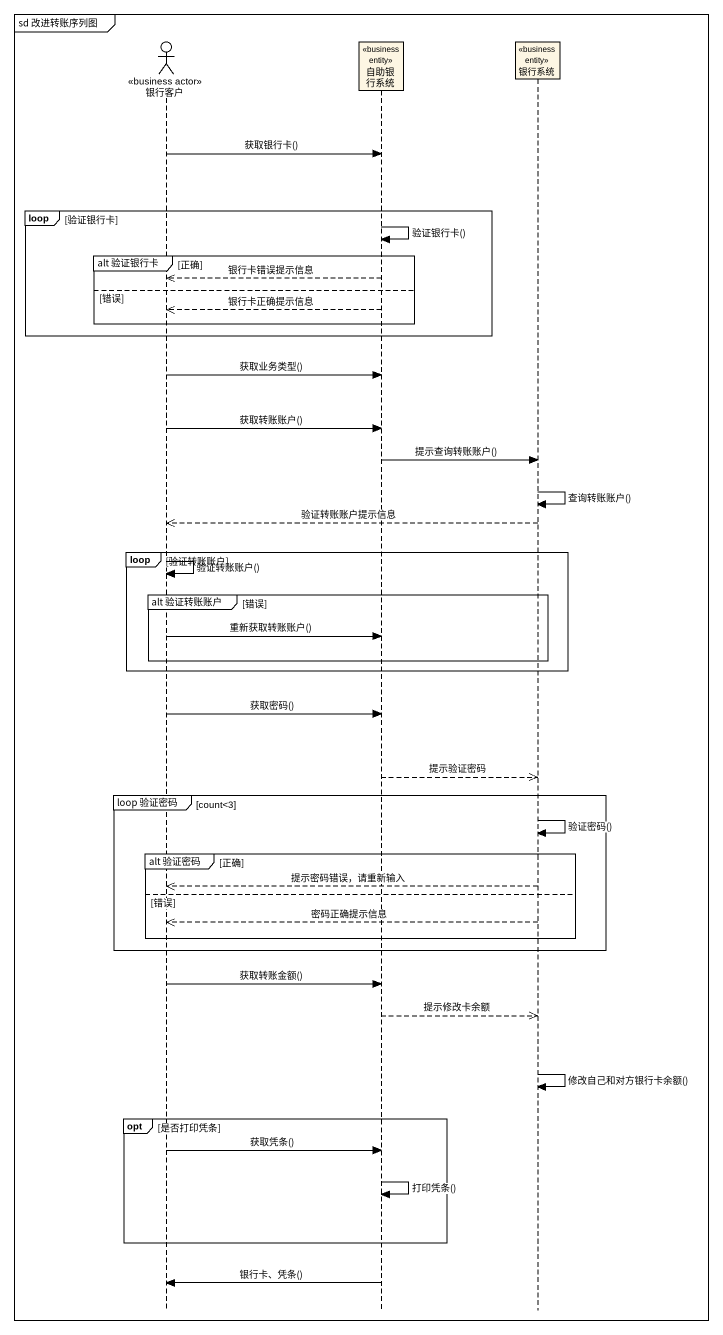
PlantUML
@startuml
mainframe sd 改进转账序列图
hide footbox
actor 银行客户 <<business actor>>
participant 自助银行系统 <<business entity>>
participant 银行系统 <<business entity>>

银行客户 -> 自助银行系统 : 获取银行卡()
loop 验证银行卡
  自助银行系统 -> 自助银行系统 : 验证银行卡()
  group alt 验证银行卡 [正确]
    自助银行系统 -->> 银行客户 : 银行卡错误提示信息
  else 错误
    自助银行系统 -->> 银行客户 : 银行卡正确提示信息
  end
end
银行客户 -> 自助银行系统 : 获取业务类型()
银行客户 -> 自助银行系统 : 获取转账账户()
自助银行系统 -> 银行系统 : 提示查询转账账户()
银行系统 -> 银行系统 : 查询转账账户()
银行系统 -->> 银行客户 : 验证转账账户提示信息
loop 验证转账账户
  银行客户 -> 银行客户 : 验证转账账户()
  group alt 验证转账账户 [错误]
    银行客户 -> 自助银行系统 : 重新获取转账账户()
  end
end
银行客户 -> 自助银行系统 : 获取密码()
自助银行系统 -->> 银行系统 : 提示验证密码
group loop 验证密码 [count<3]
  银行系统 -> 银行系统 : 验证密码()
  group alt 验证密码 [正确]
    银行系统 -->> 银行客户 : 提示密码错误，请重新输入
  else 错误
    银行系统 -->> 银行客户 : 密码正确提示信息
  end
end
银行客户 -> 自助银行系统 : 获取转账金额()
自助银行系统 -->> 银行系统 : 提示修改卡余额
银行系统 -> 银行系统 : 修改自己和对方银行卡余额()
opt 是否打印凭条
  银行客户 -> 自助银行系统 : 获取凭条()
  自助银行系统 -> 自助银行系统 : 打印凭条()
end
自助银行系统 -> 银行客户 : 银行卡、凭条()
@enduml
